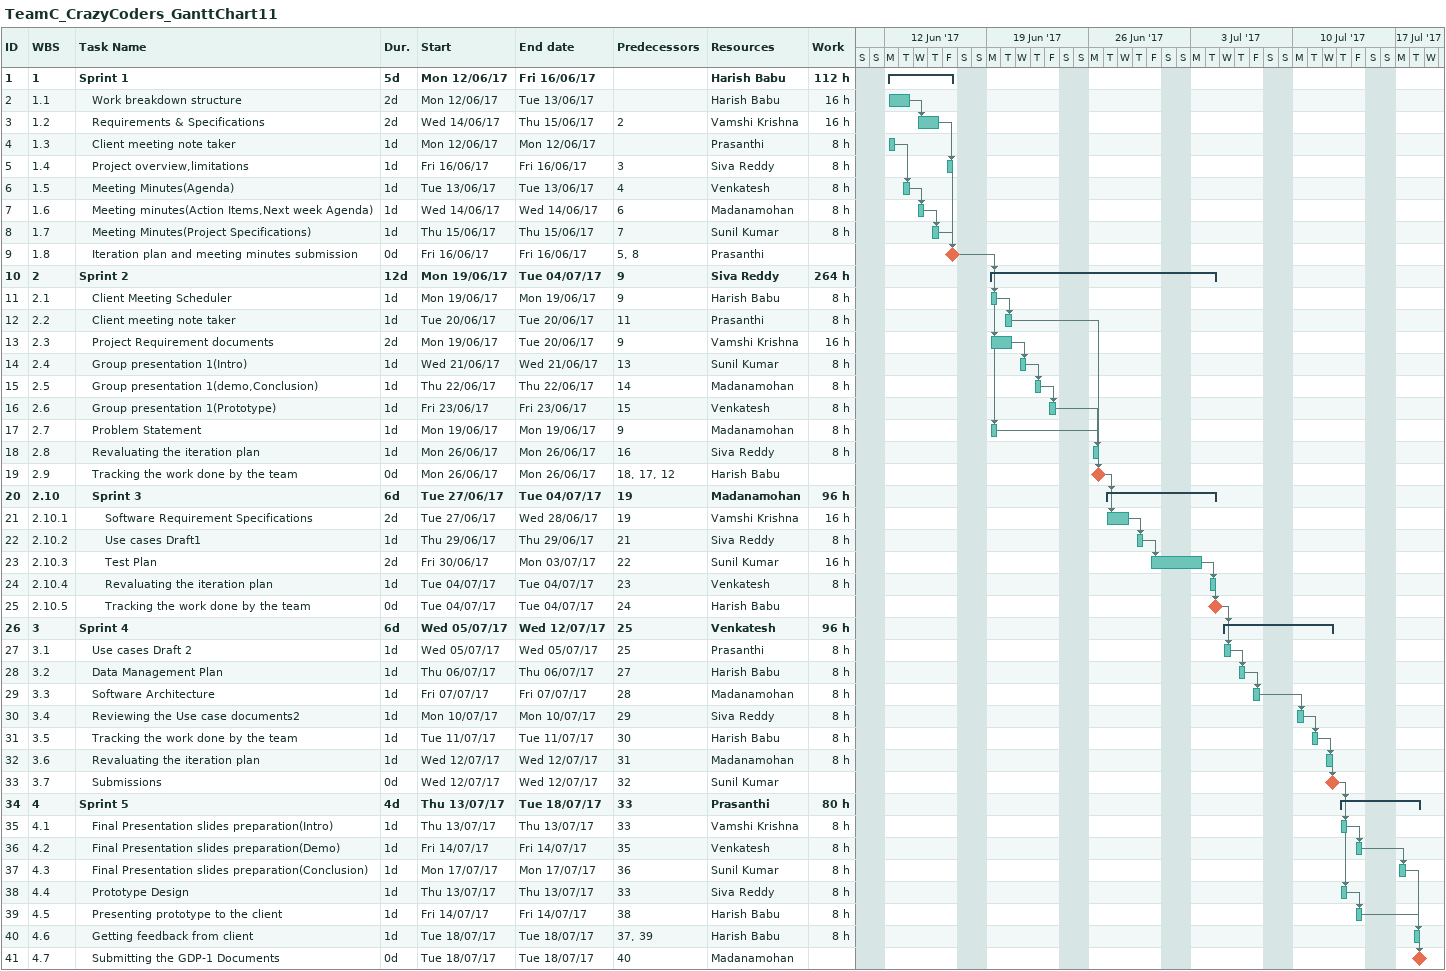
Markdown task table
TeamC_CrazyCoders_GanttChart11

| ID | WBS | Task | Duration | Start | Finish | Predecessors | Resources | Work (h) |
|---|---|---|---|---|---|---|---|---|
| 1 | 1 | **Sprint 1** | 5d | 2017-06-12 | 2017-06-16 |  | Harish Babu | 112 |
| 2 | 1.1 | Work breakdown structure | 2d | 2017-06-12 | 2017-06-13 |  | Harish Babu | 16 |
| 3 | 1.2 | Requirements & Specifications | 2d | 2017-06-14 | 2017-06-15 | 2 | Vamshi Krishna | 16 |
| 4 | 1.3 | Client meeting note taker | 1d | 2017-06-12 | 2017-06-12 |  | Prasanthi | 8 |
| 5 | 1.4 | Project overview,limitations | 1d | 2017-06-16 | 2017-06-16 | 3 | Siva Reddy | 8 |
| 6 | 1.5 | Meeting Minutes(Agenda) | 1d | 2017-06-13 | 2017-06-13 | 4 | Venkatesh | 8 |
| 7 | 1.6 | Meeting minutes(Action Items,Next week Agenda) | 1d | 2017-06-14 | 2017-06-14 | 6 | Madanamohan | 8 |
| 8 | 1.7 | Meeting Minutes(Project Specifications) | 1d | 2017-06-15 | 2017-06-15 | 7 | Sunil Kumar | 8 |
| 9 | 1.8 | Iteration plan and meeting minutes submission | 0d | 2017-06-16 | 2017-06-16 | 5, 8 | Prasanthi |  |
| 10 | 2 | **Sprint 2** | 12d | 2017-06-19 | 2017-07-04 | 9 | Siva Reddy | 264 |
| 11 | 2.1 | Client Meeting Scheduler | 1d | 2017-06-19 | 2017-06-19 | 9 | Harish Babu | 8 |
| 12 | 2.2 | Client meeting note taker | 1d | 2017-06-20 | 2017-06-20 | 11 | Prasanthi | 8 |
| 13 | 2.3 | Project Requirement documents | 2d | 2017-06-19 | 2017-06-20 | 9 | Vamshi Krishna | 16 |
| 14 | 2.4 | Group presentation 1(Intro) | 1d | 2017-06-21 | 2017-06-21 | 13 | Sunil Kumar | 8 |
| 15 | 2.5 | Group presentation 1(demo,Conclusion) | 1d | 2017-06-22 | 2017-06-22 | 14 | Madanamohan | 8 |
| 16 | 2.6 | Group presentation 1(Prototype) | 1d | 2017-06-23 | 2017-06-23 | 15 | Venkatesh | 8 |
| 17 | 2.7 | Problem Statement | 1d | 2017-06-19 | 2017-06-19 | 9 | Madanamohan | 8 |
| 18 | 2.8 | Revaluating the iteration plan | 1d | 2017-06-26 | 2017-06-26 | 16 | Siva Reddy | 8 |
| 19 | 2.9 | Tracking the work done by the team | 0d | 2017-06-26 | 2017-06-26 | 18, 17, 12 | Harish Babu |  |
| 20 | 2.10 | **Sprint 3** | 6d | 2017-06-27 | 2017-07-04 | 19 | Madanamohan | 96 |
| 21 | 2.10.1 | Software Requirement Specifications | 2d | 2017-06-27 | 2017-06-28 | 19 | Vamshi Krishna | 16 |
| 22 | 2.10.2 | Use cases Draft1 | 1d | 2017-06-29 | 2017-06-29 | 21 | Siva Reddy | 8 |
| 23 | 2.10.3 | Test Plan | 2d | 2017-06-30 | 2017-07-03 | 22 | Sunil Kumar | 16 |
| 24 | 2.10.4 | Revaluating the iteration plan | 1d | 2017-07-04 | 2017-07-04 | 23 | Venkatesh | 8 |
| 25 | 2.10.5 | Tracking the work done by the team | 0d | 2017-07-04 | 2017-07-04 | 24 | Harish Babu |  |
| 26 | 3 | **Sprint 4** | 6d | 2017-07-05 | 2017-07-12 | 25 | Venkatesh | 96 |
| 27 | 3.1 | Use cases Draft 2 | 1d | 2017-07-05 | 2017-07-05 | 25 | Prasanthi | 8 |
| 28 | 3.2 | Data Management Plan | 1d | 2017-07-06 | 2017-07-06 | 27 | Harish Babu | 8 |
| 29 | 3.3 | Software Architecture | 1d | 2017-07-07 | 2017-07-07 | 28 | Madanamohan | 8 |
| 30 | 3.4 | Reviewing the Use case documents2 | 1d | 2017-07-10 | 2017-07-10 | 29 | Siva Reddy | 8 |
| 31 | 3.5 | Tracking the work done by the team | 1d | 2017-07-11 | 2017-07-11 | 30 | Harish Babu | 8 |
| 32 | 3.6 | Revaluating the iteration plan | 1d | 2017-07-12 | 2017-07-12 | 31 | Madanamohan | 8 |
| 33 | 3.7 | Submissions | 0d | 2017-07-12 | 2017-07-12 | 32 | Sunil Kumar |  |
| 34 | 4 | **Sprint 5** | 4d | 2017-07-13 | 2017-07-18 | 33 | Prasanthi | 80 |
| 35 | 4.1 | Final Presentation slides preparation(Intro) | 1d | 2017-07-13 | 2017-07-13 | 33 | Vamshi Krishna | 8 |
| 36 | 4.2 | Final Presentation slides preparation(Demo) | 1d | 2017-07-14 | 2017-07-14 | 35 | Venkatesh | 8 |
| 37 | 4.3 | Final Presentation slides preparation(Conclusion) | 1d | 2017-07-17 | 2017-07-17 | 36 | Sunil Kumar | 8 |
| 38 | 4.4 | Prototype Design | 1d | 2017-07-13 | 2017-07-13 | 33 | Siva Reddy | 8 |
| 39 | 4.5 | Presenting prototype to the client | 1d | 2017-07-14 | 2017-07-14 | 38 | Harish Babu | 8 |
| 40 | 4.6 | Getting feedback from client | 1d | 2017-07-18 | 2017-07-18 | 37, 39 | Harish Babu | 8 |
| 41 | 4.7 | Submitting the GDP-1 Documents | 0d | 2017-07-18 | 2017-07-18 | 40 | Madanamohan |  |
